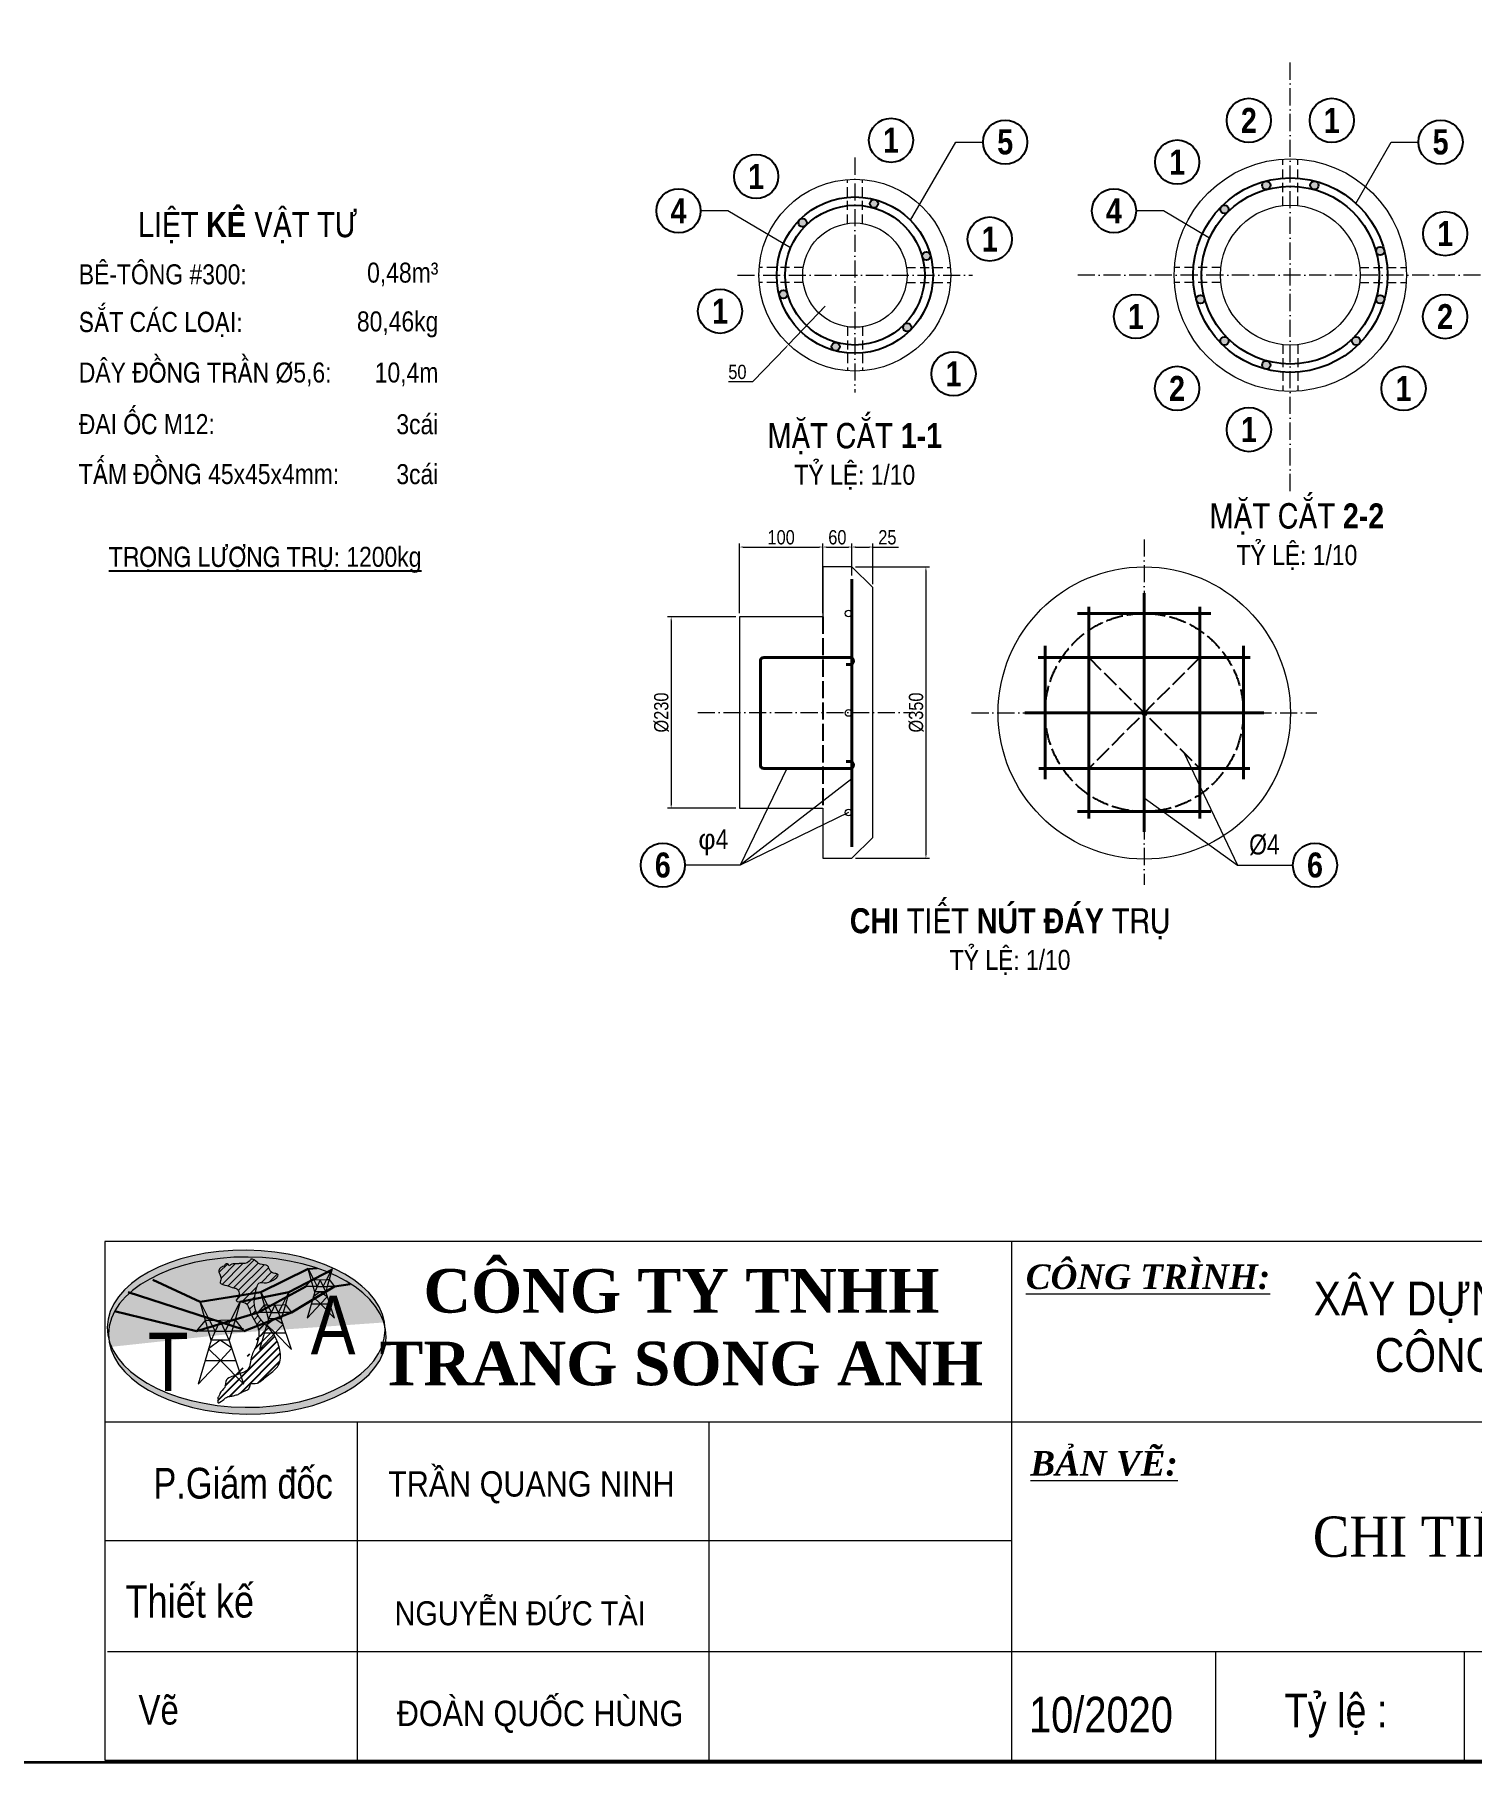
# Model space of a CAD drawing. Header units: millimetres. Extents: x -23083795 to 376618, y 113268 to 3804440.
# Drawn here: x 367533 to 373572, y 114390 to 121654 of the extents above; entities that cross this region are included whole.
import ezdxf
from ezdxf.enums import TextEntityAlignment as Align

# ---------------------------------------------------------------- set-up
doc = ezdxf.new("R2010")
doc.units = ezdxf.units.MM
doc.header["$LTSCALE"] = 6
for name, pattern in [('ACAD_ISO02W100', [15, 12, -3]), ('ACAD_ISO10W100', [18, 12, -3, 0, -3]), ('HIDDEN', [9.525, 6.35, -3.175])]:
    doc.linetypes.add(name, pattern=pattern)
for name, color, linetype, lineweight in [('Duongcoban', 4, 'Continuous', 30), ('Duongkhuat1', 3, 'ACAD_ISO02W100', 25), ('Duongkichthuoc', 1, 'Continuous', 0), ('HTDLXDM', 220, 'Continuous', 30), ('Khung', 7, 'Continuous', 20), ('Khung ten', 7, 'Continuous', 20), ('Netcoban', 4, 'Continuous', 25), ('Netkhuat1', 4, 'HIDDEN', 20), ('Netlon', 5, 'Continuous', 40), ('netlonkhungten', 32, 'Continuous', 35), ('Nettim', 1, 'ACAD_ISO10W100', 5), ('Netvua', 3, 'Continuous', 20), ('Text', 7, 'Continuous', 13)]:
    doc.layers.add(name, color=color, linetype=linetype, lineweight=lineweight)
doc.styles.add('ktenBCKT_6o$0$VN', font='arial.ttf')
doc.styles.get("Standard").update_dxf_attribs({"font": 'VHELVCN_1.TTF', "height": 60})
doc.styles.add('VN', font='VHELVEN_0.TTF')
doc.styles.add('VNI-Time', font='VTIMESN_1.TTF', dxfattribs={"width": 0.9})
doc.dimstyles.new('ISO-15', dxfattribs={"dimtxt": 2.5, "dimasz": 15, "dimexe": 15, "dimexo": 15, "dimgap": 10, "dimtad": 1, "dimtoh": 1, "dimdec": 0, "dimlfac": 0.5, "dimrnd": 1, "dimtxsty": 'Standard', "dimcen": 25, "dimclrd": 7, "dimclre": 7, "dimadec": 0, "dimazin": 0, "dimtfac": 1, "dimtdec": 0, "dimtmove": 0, "dimatfit": 3, "dimfxl": 1, "dimlwd": 0, "dimlwe": 0, "dimarcsym": 0})
pattern_1 = [(45, (-240171.626, 52093.813), (-15.69980445, 15.69980445), [])]

# ---------------------------------------------------------------- blocks, each defined once
blk = doc.blocks.new('*D95')
at = {"color": 7, "lineweight": 0, "transparency": 16777216}
for p, q in [((370855.3, 120511.5), (370701.8, 120351)), ((370552.2, 120194.6), (370691.5, 120340.2)), ((370449.9, 120194.6), (370552.2, 120194.6))]:
    blk.add_line(p, q, dxfattribs=at)
at = {"color": 7, "transparency": 16777216}
blk.add_solid([(370689.7, 120341.9), (370693.3, 120338.4), (370701.8, 120351)], dxfattribs=at)
at = {"layer": 'Defpoints', "color": 0, "transparency": 16777216}
for p in [(370855.3, 120511.5), (370701.8, 120351)]:
    blk.add_point(p, dxfattribs=at)
at = {"color": 0, "transparency": 16777216, "insert": (370486.7, 120235.2), "char_height": 60, "attachment_point": 5}
blk.add_mtext('50', dxfattribs=at)
blk = doc.blocks.new('*D97')
at = {"color": 7, "lineweight": 0, "transparency": 16777216}
for p, q in [((370983.1, 119416.2), (371294.1, 119416.2)), ((371279.1, 119401.2), (371279.1, 118206.2)), ((370983.1, 118191.2), (371294.1, 118191.2))]:
    blk.add_line(p, q, dxfattribs=at)
at = {"color": 7, "transparency": 16777216}
for points in [[(371276.6, 119401.2), (371281.6, 119401.2), (371279.1, 119416.2)], [(371276.6, 118206.2), (371281.6, 118206.2), (371279.1, 118191.2)]]:
    blk.add_solid(points, dxfattribs=at)
at = {"layer": 'Defpoints', "color": 0, "transparency": 16777216}
for p in [(370968.1, 119416.2), (370968.1, 118191.2), (371279.1, 118191.2)]:
    blk.add_point(p, dxfattribs=at)
at = {"color": 0, "transparency": 16777216, "insert": (371238.4, 118803.7), "char_height": 60, "attachment_point": 5, "rotation": 90}
blk.add_mtext('{\\fHelvetica Narrow|b0|i0|c0|p32;Ø}350', dxfattribs=at)
blk = doc.blocks.new('*D98')
at = {"color": 7, "lineweight": 0, "transparency": 16777216}
for p, q in [((370480.6, 119206.2), (370193.3, 119206.2)), ((370208.3, 119191.2), (370208.3, 118416.2)), ((370480.6, 118401.2), (370193.3, 118401.2))]:
    blk.add_line(p, q, dxfattribs=at)
at = {"color": 7, "transparency": 16777216}
for points in [[(370205.8, 119191.2), (370210.8, 119191.2), (370208.3, 119206.2)], [(370205.8, 118416.2), (370210.8, 118416.2), (370208.3, 118401.2)]]:
    blk.add_solid(points, dxfattribs=at)
at = {"layer": 'Defpoints', "color": 0, "transparency": 16777216}
for p in [(370495.6, 119206.2), (370208.3, 118401.2), (370495.6, 118401.2)]:
    blk.add_point(p, dxfattribs=at)
at = {"color": 0, "transparency": 16777216, "insert": (370167.6, 118803.7), "char_height": 60, "attachment_point": 5, "rotation": 90}
blk.add_mtext('{\\fHelvetica Narrow|b0|i0|c0|p32;Ø}230', dxfattribs=at)
blk = doc.blocks.new('*D99')
at = {"color": 7, "lineweight": 0, "transparency": 16777216}
for p, q in [((370495.6, 119221.2), (370495.6, 119514.4)), ((370510.6, 119499.4), (370830.6, 119499.4)), ((370845.6, 119221.2), (370845.6, 119514.4))]:
    blk.add_line(p, q, dxfattribs=at)
at = {"color": 7, "transparency": 16777216}
for points in [[(370510.6, 119501.9), (370510.6, 119496.9), (370495.6, 119499.4)], [(370830.6, 119501.9), (370830.6, 119496.9), (370845.6, 119499.4)]]:
    blk.add_solid(points, dxfattribs=at)
at = {"layer": 'Defpoints', "color": 0, "transparency": 16777216}
for p in [(370845.6, 119499.4), (370495.6, 119206.2), (370845.6, 119206.2)]:
    blk.add_point(p, dxfattribs=at)
at = {"color": 0, "transparency": 16777216, "insert": (370670.6, 119540), "char_height": 60, "attachment_point": 5}
blk.add_mtext('100', dxfattribs=at)
blk = doc.blocks.new('*D100')
at = {"color": 7, "lineweight": 0, "transparency": 16777216}
for p, q in [((370860.6, 119499.4), (370953.1, 119499.4)), ((370968.1, 119379.4), (370968.1, 119514.4))]:
    blk.add_line(p, q, dxfattribs=at)
at = {"color": 7, "transparency": 16777216}
for points in [[(370860.6, 119501.9), (370860.6, 119496.9), (370845.6, 119499.4)], [(370953.1, 119501.9), (370953.1, 119496.9), (370968.1, 119499.4)]]:
    blk.add_solid(points, dxfattribs=at)
at = {"layer": 'Defpoints', "color": 0, "transparency": 16777216}
for p in [(370845.6, 119499.4), (370968.1, 119499.4), (370968.1, 119364.4)]:
    blk.add_point(p, dxfattribs=at)
at = {"color": 0, "transparency": 16777216, "insert": (370906.9, 119540), "char_height": 60, "attachment_point": 5}
blk.add_mtext('60', dxfattribs=at)
blk = doc.blocks.new('*D101')
at = {"color": 7, "lineweight": 0, "transparency": 16777216}
for p, q in [((370983.1, 119499.4), (371040.6, 119499.4)), ((371055.6, 119343.7), (371055.6, 119514.4)), ((371055.6, 119499.4), (371163.3, 119499.4))]:
    blk.add_line(p, q, dxfattribs=at)
at = {"color": 7, "transparency": 16777216}
for points in [[(370983.1, 119501.9), (370983.1, 119496.9), (370968.1, 119499.4)], [(371040.6, 119501.9), (371040.6, 119496.9), (371055.6, 119499.4)]]:
    blk.add_solid(points, dxfattribs=at)
at = {"layer": 'Defpoints', "color": 0, "transparency": 16777216}
for p in [(370968.1, 119499.4), (371055.6, 119499.4), (371055.6, 119328.7)]:
    blk.add_point(p, dxfattribs=at)
at = {"color": 0, "transparency": 16777216, "insert": (371117, 119540), "char_height": 60, "attachment_point": 5}
blk.add_mtext('25', dxfattribs=at)
blk = doc.blocks.new('COTLOGO')
at = {"layer": 'Khung'}
for p, q in [((31212.1, 146981.8), (31220.3, 146966)), ((31216.6, 146966), (31212.1, 146981.8)), ((31238.4, 146966.1), (31246.5, 146981.8)), ((31246.5, 146981.8), (31242.1, 146966.5)), ((31246.5, 146981.8), (31242.1, 146966.5)), ((31209, 146956.8), (31216.6, 146966)), ((31220.3, 146966), (31216.6, 146966)), ((31219.3, 146956.8), (31216.6, 146966)), ((31220.3, 146966), (31238.6, 146966.4)), ((31220.3, 146966), (31225, 146956.8)), ((31229.3, 146966.2), (31221.5, 146949)), ((31237.1, 146949), (31229.3, 146966.2)), ((31233.6, 146956.8), (31238.4, 146966.1)), ((31238.6, 146966.4), (31242.1, 146966.5)), ((31242.1, 146966.5), (31239.3, 146956.8)), ((31242.1, 146966.5), (31249.6, 146956.8)), ((31219.3, 146956.8), (31209, 146956.8)), ((31221.5, 146949), (31210.6, 146911.5)), ((31225, 146956.8), (31219.3, 146956.8)), ((31221.5, 146949), (31219.3, 146956.8)), ((31229.3, 146949), (31219.3, 146941.7)), ((31237.1, 146949), (31221.5, 146949)), ((31225, 146956.8), (31233.6, 146956.8)), ((31239.4, 146942.1), (31229.3, 146949)), ((31233.6, 146956.8), (31239.3, 146956.8)), ((31239.3, 146956.8), (31237.1, 146949)), ((31249.6, 146911.5), (31237.1, 146949)), ((31249.6, 146956.8), (31239.3, 146956.8)), ((31219.3, 146941.7), (31229.7, 146931.8)), ((31229.7, 146931.8), (31239.4, 146942.1)), ((31210.6, 146911.5), (31229.7, 146931.8)), ((31216.5, 146931.8), (31242.8, 146931.8)), ((31229.7, 146931.8), (31249.6, 146911.5))]:
    blk.add_line(p, q, dxfattribs=at)
blk.add_lwpolyline([(31237.1, 146949), (31229.3, 146966.2), (31221.5, 146949)], dxfattribs=at)

msp = doc.modelspace()

# ---------------------------------------------------------------- hatches: boundary and pattern name
h = msp.add_hatch(color=256)
edge = h.paths.add_edge_path()
edge.add_arc((372533.96064, 120918.88038), 17.5, 0, 360)
edge = h.paths.add_edge_path()
edge.add_arc((372911.80637, 121020.12384), 17.5, 0, 360)
edge = h.paths.add_edge_path()
edge.add_arc((373188.40864, 120743.52156), 17.5, 0, 360)
edge = h.paths.add_edge_path()
edge.add_arc((373087.16519, 120365.67584), 17.5, 0, 360)
edge = h.paths.add_edge_path()
edge.add_arc((372709.31946, 120264.43238), 17.5, 0, 360)
edge = h.paths.add_edge_path()
edge.add_arc((372432.71718, 120541.03465), 17.5, 0, 360)
h = msp.add_hatch(color=256)
edge = h.paths.add_edge_path()
edge.add_arc((372709.31946, 121020.12384), 17.5, 0, 360)
edge = h.paths.add_edge_path()
edge.add_arc((373188.40864, 120541.03465), 17.5, 0, 360)
edge = h.paths.add_edge_path()
edge.add_arc((372533.96064, 120365.67584), 17.5, 0, 360)
h = msp.add_hatch(color=256)
edge = h.paths.add_edge_path()
edge.add_arc((370760.40813, 120862.28328), 17.5, 0, 360)
edge = h.paths.add_edge_path()
edge.add_arc((371060.94078, 120942.81076), 17.5, 0, 360)
edge = h.paths.add_edge_path()
edge.add_arc((371280.94595, 120722.80559), 17.5, 0, 360)
edge = h.paths.add_edge_path()
edge.add_arc((371200.41847, 120422.27294), 17.5, 0, 360)
edge = h.paths.add_edge_path()
edge.add_arc((370899.88582, 120341.74545), 17.5, 0, 360)
edge = h.paths.add_edge_path()
edge.add_arc((370679.88065, 120561.75062), 17.5, 0, 360)
h = msp.add_hatch()
h.set_pattern_fill('ANSI31', color=256, scale=177.623011, style=0)
h.set_pattern_definition(pattern_1)
edge = h.paths.add_edge_path()
edge.add_spline(control_points=[(368468.93215, 116225.3063), (368469.70433, 116223.44683), (368479.28049, 116198.04013), (368471.70932, 116148.80328), (368439.35814, 116097.79997), (368440.80347, 116043.15237), (368397.7069, 116023.61196), (368368.26113, 116015.39969), (368332.99653, 116000.74566), (368338.50456, 115963.48312), (368311.29854, 115949.08809), (368309.55473, 115931.01153), (368302.04709, 115924.25806), (368305.25346, 115914.67085), (368299.2169, 115897.35609), (368319.10602, 115908.11845), (368329.19258, 115917.7832), (368344.83065, 115928.6917), (368359.22734, 115929.2166), (368372.72528, 115933.1143), (368389.27933, 115936.69634), (368408.66064, 115952.67839), (368440.97061, 115955.52235), (368437.8555, 115985.60863), (368462.06422, 115978.76332), (368488.21842, 115994.40498), (368519.41905, 116025.35109), (368567.71393, 116056.19388), (368567.2937, 116122.60545), (368550.23257, 116170.90512), (368525.60414, 116208.50497), (368507.23901, 116226.23149), (368497.56228, 116236.478)], knot_values=[325.2065401229, 325.2065401229, 325.2065401229, 325.2065401229, 329.3844731738, 381.6250710517, 416.9810768634, 456.3326094966, 477.659535536, 506.1850717693, 524.358493758, 546.7861121352, 569.0085848396, 577.6012925026, 582.5990451646, 587.2551023114, 598.191610277, 604.0603111456, 621.9080645466, 633.0664320861, 640.7890581099, 651.1470585155, 662.1706276019, 674.9075483351, 703.4941224785, 712.4215163118, 718.2547650629, 745.3790726193, 772.3795870547, 810.7015532213, 854.8148979211, 894.0482779137, 917.4558884682, 946.5418220516, 946.5418220516, 946.5418220516, 946.5418220516], degree=3, periodic=0)
edge.add_line((368538.08243, 116188.84577), (368478.40513, 116125.61629))
edge.add_line((368478.40513, 116125.61629), (368507.67233, 116225.96095))
edge.add_spline(control_points=[(368468.93215, 116225.3063), (368469.70433, 116223.44683), (368479.28049, 116198.04013), (368471.70932, 116148.80328), (368439.35814, 116097.79997), (368440.80347, 116043.15237), (368397.7069, 116023.61196), (368368.26113, 116015.39969), (368332.99653, 116000.74566), (368338.50456, 115963.48312), (368311.29854, 115949.08809), (368309.55473, 115931.01153), (368302.04709, 115924.25806), (368305.25346, 115914.67085), (368299.2169, 115897.35609), (368319.10602, 115908.11845), (368329.19258, 115917.7832), (368344.83065, 115928.6917), (368359.22734, 115929.2166), (368372.72528, 115933.1143), (368389.27933, 115936.69634), (368408.66064, 115952.67839), (368440.97061, 115955.52235), (368437.8555, 115985.60863), (368462.06422, 115978.76332), (368488.21842, 115994.40498), (368519.41905, 116025.35109), (368567.71393, 116056.19388), (368567.2937, 116122.60545), (368550.23257, 116170.90512), (368525.60414, 116208.50497), (368507.23901, 116226.23149), (368497.56228, 116236.478)], knot_values=[325.2065401229, 325.2065401229, 325.2065401229, 325.2065401229, 329.3844731738, 381.6250710517, 416.9810768634, 456.3326094966, 477.659535536, 506.1850717693, 524.358493758, 546.7861121352, 569.0085848396, 577.6012925026, 582.5990451646, 587.2551023114, 598.191610277, 604.0603111456, 621.9080645466, 633.0664320861, 640.7890581099, 651.1470585155, 662.1706276019, 674.9075483351, 703.4941224785, 712.4215163118, 718.2547650629, 745.3790726193, 772.3795870547, 810.7015532213, 854.8148979211, 894.0482779137, 917.4558884682, 946.5418220516, 946.5418220516, 946.5418220516, 946.5418220516], degree=3, periodic=0)
edge.add_line((368497.56228, 116236.478), (368468.93215, 116225.3063))
edge.add_spline(control_points=[(368468.93215, 116225.3063), (368469.70433, 116223.44683), (368479.28049, 116198.04013), (368471.70932, 116148.80328), (368439.35814, 116097.79997), (368440.80347, 116043.15237), (368397.7069, 116023.61196), (368368.26113, 116015.39969), (368332.99653, 116000.74566), (368338.50456, 115963.48312), (368311.29854, 115949.08809), (368309.55473, 115931.01153), (368302.04709, 115924.25806), (368305.25346, 115914.67085), (368299.2169, 115897.35609), (368319.10602, 115908.11845), (368329.19258, 115917.7832), (368344.83065, 115928.6917), (368359.22734, 115929.2166), (368372.72528, 115933.1143), (368389.27933, 115936.69634), (368408.66064, 115952.67839), (368440.97061, 115955.52235), (368437.8555, 115985.60863), (368462.06422, 115978.76332), (368488.21842, 115994.40498), (368519.41905, 116025.35109), (368567.71393, 116056.19388), (368567.2937, 116122.60545), (368550.23257, 116170.90512), (368525.60414, 116208.50497), (368507.23901, 116226.23149), (368497.56228, 116236.478)], knot_values=[325.2065401229, 325.2065401229, 325.2065401229, 325.2065401229, 329.3844731738, 381.6250710517, 416.9810768634, 456.3326094966, 477.659535536, 506.1850717693, 524.358493758, 546.7861121352, 569.0085848396, 577.6012925026, 582.5990451646, 587.2551023114, 598.191610277, 604.0603111456, 621.9080645466, 633.0664320861, 640.7890581099, 651.1470585155, 662.1706276019, 674.9075483351, 703.4941224785, 712.4215163118, 718.2547650629, 745.3790726193, 772.3795870547, 810.7015532213, 854.8148979211, 894.0482779137, 917.4558884682, 946.5418220516, 946.5418220516, 946.5418220516, 946.5418220516], degree=3, periodic=0)
edge.add_line((368398.0139, 116024.66771), (368412.64304, 115980.78028))
edge.add_line((368412.64304, 115980.78028), (368376.69828, 116017.48648))
at = {"layer": 'Duongcoban'}
h = msp.add_hatch(color=2, dxfattribs=at)
edge = h.paths.add_edge_path()
edge.add_ellipse((368421.91746, 116213.40901), major_axis=(-583.78164, 6.33658), ratio=0.5655754413, start_angle=183.233374708, end_angle=368.269123217)
edge.add_line((367841.93751, 116192.6346), (367842.99878, 116193.00116))
edge.add_ellipse((368426.74415, 116184.48958), major_axis=(-583.78164, 6.33658), ratio=0.5655754413, start_angle=235.144016234, end_angle=359.622540799, ccw=False)
edge.add_line((368763.32533, 116451.80482), (368782.13265, 116461.64679))
edge.add_line((368782.13265, 116461.64679), (368783.9461, 116465.15412))
edge.add_line((368783.9461, 116465.15412), (368778.33079, 116445.50055))
edge.add_ellipse((368426.74415, 116184.48958), major_axis=(-583.78164, 6.33658), ratio=0.5655754413, start_angle=188.269123217, end_angle=233.320823776, ccw=False)
at = {"layer": 'Khung ten'}
h = msp.add_hatch(color=256, dxfattribs=at)
edge = h.paths.add_edge_path()
edge.add_ellipse((368421.91746, 116213.40901), major_axis=(-583.78164, 6.33658), ratio=0.5655754413, start_angle=-176.766625292, end_angle=8.269123217)
edge.add_ellipse((368426.74415, 116184.48958), major_axis=(-583.78164, 6.33658), ratio=0.5655754413, start_angle=-171.730876783, end_angle=3.233374708, ccw=False)
h = msp.add_hatch(color=256, dxfattribs=at)
edge = h.paths.add_edge_path()
edge.add_ellipse((368426.74415, 116184.48958), major_axis=(-583.78164, 6.33658), ratio=0.5655754413, start_angle=188.269123217, end_angle=359.622540799, ccw=False)
edge.add_ellipse((368421.91746, 116213.40901), major_axis=(-583.78164, 6.33658), ratio=0.5655754413, start_angle=183.233374708, end_angle=368.269123217)
edge.add_line((367841.93751, 116192.6346), (367842.99878, 116193.00116))
h = msp.add_hatch(color=256, dxfattribs=at)
edge = h.paths.add_edge_path()
edge.add_ellipse((368421.91746, 116213.40901), major_axis=(-583.78164, 6.33658), ratio=0.5655754413, start_angle=-176.766625292, end_angle=8.269123217)
edge.add_ellipse((368426.74415, 116184.48958), major_axis=(-583.78164, 6.33658), ratio=0.5655754413, start_angle=-171.730876783, end_angle=3.233374708, ccw=False)
at = {"layer": 'Text'}
h = msp.add_hatch(color=256, dxfattribs=at)
h.set_gradient(color1=(0, 0, 255), one_color=1, tint=1)
edge = h.paths.add_edge_path()
edge.add_ellipse((368421.91746, 116213.40901), major_axis=(-583.78164, 6.33658), ratio=0.5655754413, start_angle=183.233374708, end_angle=368.269123217)
edge.add_line((367841.93751, 116192.6346), (367842.99878, 116193.00116))
edge.add_ellipse((368426.74415, 116184.48958), major_axis=(-583.78164, 6.33658), ratio=0.5655754413, start_angle=235.144016234, end_angle=359.622540799, ccw=False)
edge.add_line((368763.32533, 116451.80482), (368782.13265, 116461.64679))
edge.add_line((368782.13265, 116461.64679), (368783.9461, 116465.15412))
edge.add_line((368783.9461, 116465.15412), (368778.33079, 116445.50055))
edge.add_ellipse((368426.74415, 116184.48958), major_axis=(-583.78164, 6.33658), ratio=0.5655754413, start_angle=188.269123217, end_angle=233.320823776, ccw=False)
edge = h.paths.add_edge_path()
edge.add_ellipse((368426.74415, 116184.48958), major_axis=(-583.78164, 6.33658), ratio=0.5655754413, start_angle=3.233374709, end_angle=188.269123217)
edge.add_ellipse((368421.91746, 116213.40901), major_axis=(-583.78164, 6.33658), ratio=0.5655754413, start_angle=8.269123217, end_angle=183.233374708, ccw=False)
h = msp.add_hatch(dxfattribs=at)
h.set_pattern_fill('ANSI31', color=256, scale=177.623011, style=0)
h.set_pattern_definition(pattern_1)
edge = h.paths.add_edge_path()
edge.add_spline(control_points=[(368381.52535, 116486.14027), (368386.63113, 116486.6456), (368403.90695, 116488.3554), (368429.81339, 116485.34214), (368444.77676, 116514.22985), (368465.11807, 116493.40233), (368484.67265, 116479.88012), (368515.28279, 116486.0689), (368519.59184, 116456.59725), (368535.71864, 116445.35373), (368575.47461, 116443.76472), (368514.65724, 116395.9628), (368474.30507, 116413.93208), (368458.16371, 116357.85237), (368450.21804, 116310.71547), (368473.88, 116263.97214), (368496.97267, 116235.79812), (368524.25797, 116210.56016), (368550.23257, 116170.90512), (368567.2937, 116122.60545), (368567.71393, 116056.19388), (368519.41905, 116025.35109), (368488.21842, 115994.40498), (368462.06422, 115978.76332), (368437.8555, 115985.60863), (368440.97061, 115955.52235), (368408.66064, 115952.67839), (368389.27933, 115936.69634), (368372.72528, 115933.1143), (368359.22734, 115929.2166), (368344.83065, 115928.6917), (368329.19258, 115917.7832), (368319.10602, 115908.11845), (368299.2169, 115897.35609), (368305.25346, 115914.67085), (368302.04709, 115924.25806), (368309.55473, 115931.01153), (368311.29854, 115949.08809), (368338.50456, 115963.48312), (368332.99653, 116000.74566), (368368.26113, 116015.39969), (368397.7069, 116023.61196), (368440.80347, 116043.15237), (368439.35814, 116097.79997), (368471.70932, 116148.80328), (368481.54532, 116212.76881), (368448.47985, 116258.93998), (368435.03609, 116293.98533), (368423.00384, 116331.83043), (368366.60052, 116322.18052), (368393.22194, 116348.60331), (368392.99913, 116367.94904), (368383.00354, 116384.78091), (368362.0113, 116384.04694), (368345.24914, 116397.65791), (368305.65172, 116398.73998), (368323.71934, 116431.36282), (368298.5904, 116452.71505), (368316.20954, 116472.09045), (368328.83657, 116476.43825), (368335.64831, 116486.13715), (368347.54543, 116488.11923), (368350.22959, 116474.22267), (368357.45731, 116484.49523), (368367.9237, 116485.86729), (368376.66672, 116486.04276), (368381.52535, 116486.14027)], knot_values=[0, 0, 0, 0, 10.7735665845, 36.4532534733, 45.4679442593, 66.3045279719, 75.3944756711, 97.7216199934, 113.4382851597, 125.6911224312, 137.561709047, 178.2417659291, 199.701129756, 215.4548631019, 279.0507724077, 301.4044117601, 320.192794705, 354.2924737063, 377.7000842608, 416.9334642534, 461.0468089532, 499.3687751198, 526.3692895552, 553.4935971116, 559.3268458626, 568.254239696, 596.8408138394, 609.5777345726, 620.601303659, 630.9593040646, 638.6819300884, 649.8402976279, 667.6880510289, 673.5567518975, 684.4932598631, 689.1493170099, 694.1470696719, 702.7397773349, 724.9622500393, 747.3898684165, 765.5632904052, 794.0888266385, 815.4157526779, 854.7672853111, 890.1232911228, 942.3638890007, 973.9951801077, 1003.1788865432, 1022.1051133158, 1049.2720402717, 1062.8327235385, 1076.0292904817, 1089.8338192272, 1096.0900800592, 1116.7058842414, 1137.4361290827, 1150.6731388105, 1174.7028723421, 1185.0988354929, 1197.2627979239, 1201.6706222426, 1209.4680776792, 1215.0854598908, 1219.5329080381, 1227.4927713461, 1237.4490430488, 1237.4490430488, 1237.4490430488, 1237.4490430488], degree=3, periodic=0)

# ---------------------------------------------------------------- linework, layer by layer
at = {"color": 7}
msp.add_line((368683.92539, 116464.7087), (368721.08294, 116468.61486), dxfattribs=at)
for centre, radius in [((372636.28516, 121292.69155), 92.859), ((372984.84067, 121292.69155), 92.859), ((371132.27698, 121209.04107), 92.859), ((371612.2561, 121201.60336), 92.859), ((373442.40571, 121201.60336), 92.859), ((372335.29333, 121117.54769), 92.859), ((370565.51402, 121057.17739), 92.859), ((372709.31946, 121020.12384), 17.5), ((372911.80637, 121020.12384), 17.5), ((372911.80637, 121020.12384), 17.5), ((370239.33914, 120912.54725), 92.859), ((371060.94078, 120942.81076), 17.5), ((372069.48875, 120912.54725), 92.859), ((372533.96064, 120918.88038), 17.5), ((370760.40813, 120862.28328), 17.5), ((371547.17626, 120794.14178), 92.859), ((373461.56872, 120816.71459), 92.859), ((371280.94595, 120722.80559), 17.5), ((373188.40864, 120743.52156), 17.5), ((370413.65034, 120490.41443), 92.859), ((370679.88065, 120561.75062), 17.5), ((372161.92334, 120468.47566), 92.859), ((372432.71718, 120541.03465), 17.5), ((373188.40864, 120541.03465), 17.5), ((373460.97636, 120468.00035), 92.859), ((371200.41847, 120422.27294), 17.5), ((370899.88582, 120341.74545), 17.5), ((372533.96064, 120365.67584), 17.5), ((373087.16519, 120365.67584), 17.5), ((371395.31259, 120227.37882), 92.859), ((372334.42723, 120166.14242), 92.859), ((372709.31946, 120264.43238), 17.5), ((373286.6986, 120166.14242), 92.859), ((372636.60217, 119993.04778), 92.859), ((370173.11143, 118161.99903), 92.859), ((372914.26075, 118161.99903), 92.859)]:
    msp.add_circle(centre, radius)
at = {"layer": 'Duongcoban', "color": 2}
for p, q in [((368483.77731, 116367.36418), (368682.64222, 116465.15412)), ((368601.96517, 116367.36418), (368782.13265, 116461.64679)), ((368410.20209, 116210.23756), (367926.01554, 116367.46743)), ((368228.13491, 116325.93796), (368029.51655, 116419.59891)), ((368228.45417, 116326.13442), (368483.77731, 116367.36418)), ((368397.29397, 116326.13442), (368601.96517, 116367.36418)), ((368473.03296, 116281.40938), (368673.43278, 116391.47857)), ((368612.70952, 116281.40938), (368793.15554, 116391.47857)), ((368793.15554, 116391.47857), (368859.01393, 116401.36533)), ((368213.1051, 116203.34184), (367868.50621, 116287.2391)), ((368213.1051, 116203.34184), (368473.03296, 116281.40938)), ((368412.64304, 116203.34184), (368612.70952, 116281.40938))]:
    msp.add_line(p, q, dxfattribs=at)
at = {"layer": 'Duongkhuat1'}
for p, q in [((370845.64136, 119206.15483), (370845.64136, 118401.15483)), ((371963.93689, 119034.68133), (372429.63395, 118568.98428)), ((372429.63395, 119034.68133), (371963.93689, 118568.98428))]:
    msp.add_line(p, q, dxfattribs=at)
msp.add_circle((372196.78542, 118803.65483), 416.5, dxfattribs=at)
at = {"layer": 'Duongkichthuoc'}
msp.add_solid([(370845.92878, 120496.60905), (370828.88422, 120483.85237), (370840.87015, 120501.44746)], dxfattribs=at)
at = {"layer": 'Khung'}
for points in [[(376617.56483, 114400.36111), (376617.56483, 116580.27308), (367828.18828, 116580.27308), (367828.18828, 114400.36111)], [(371638.72088, 116580.27308), (371638.72088, 114400.36111)], [(367828.18828, 115822.50315), (376617.56483, 115822.50315)], [(368889.52254, 114400.36111), (368889.52254, 115822.50315)], [(370368.68545, 114400.36111), (370368.68545, 115822.50315)], [(367828.18828, 115322.63582), (371638.72088, 115322.63582)], [(367839.21369, 114856.26209), (376617.56483, 114856.26209)], [(372496.03729, 114856.26209), (372496.03729, 114400.36111)], [(373540.66614, 114856.26209), (373540.66614, 114400.36111)], [(367828.18828, 114400.36111), (376617.56483, 114400.36111)]]:
    msp.add_lwpolyline(points, dxfattribs=at)
at = {"layer": 'Netcoban'}
for centre, radius in [((372810.56291, 120642.27811), 408.67468), ((372810.56291, 120642.27811), 373.67468), ((370980.4133, 120642.27811), 328.6343), ((370980.4133, 120642.27811), 293.6343)]:
    msp.add_circle(centre, radius, dxfattribs=at)
at = {"layer": 'Netkhuat1'}
for p, q in [((372779.06291, 120934.51517), (372779.06291, 121129.68109)), ((372842.06291, 120934.51517), (372842.06291, 121129.68109)), ((370948.9133, 120859.22863), (370948.9133, 121044.08859)), ((371011.9133, 120859.22863), (371011.9133, 121044.08859)), ((370763.46278, 120673.77811), (370578.60281, 120673.77811)), ((371197.36382, 120673.77811), (371382.22379, 120673.77811)), ((372518.32585, 120673.77811), (372323.15993, 120673.77811)), ((373102.79997, 120673.77811), (373297.96589, 120673.77811)), ((370763.46278, 120610.77811), (370578.60281, 120610.77811)), ((371197.36382, 120610.77811), (371382.22379, 120610.77811)), ((372518.32585, 120610.77811), (372323.15993, 120610.77811)), ((373102.79997, 120610.77811), (373297.96589, 120610.77811)), ((370948.9133, 120425.32759), (370948.9133, 120240.46762)), ((371011.9133, 120425.32759), (371011.9133, 120240.46762)), ((372779.06291, 120350.04105), (372779.06291, 120154.87513)), ((372842.06291, 120350.04105), (372842.06291, 120154.87513))]:
    msp.add_line(p, q, dxfattribs=at)
at = {"layer": 'Netlon'}
for p, q in [((370968.14136, 119364.40394), (370968.14136, 118239.26166)), ((372196.78542, 119305.6845), (372196.78542, 118301.62516)), ((371916.4971, 119220.15483), (372477.07373, 119220.15483)), ((371963.93689, 119248.41921), (371963.93689, 118358.89045)), ((372429.63395, 119248.41921), (372429.63395, 118358.89045)), ((371780.2894, 119083.94907), (371780.2894, 118523.36059)), ((372613.28115, 119083.94949), (372613.28115, 118523.36017)), ((371751.07189, 119034.68133), (372642.49894, 119034.68133)), ((372698.81178, 118801.8328), (371694.75905, 118801.8328)), ((371752.97969, 118568.98428), (372640.59114, 118568.98428)), ((371916.4971, 118387.15483), (372477.07373, 118387.15483))]:
    msp.add_line(p, q, dxfattribs=at)
msp.add_lwpolyline([(370944.15578, 119005.40416), (370960.43658, 119005.40416, 1), (370960.43658, 119034.68133), (370597.14136, 119034.68133, 0.4142135624), (370583.14136, 119020.68133), (370583.14136, 118582.98428, 0.4142135624), (370597.14136, 118568.98428), (370960.43658, 118568.98428, 1), (370960.43658, 118598.26145), (370944.15578, 118598.26145)], format="xyb", dxfattribs=at)
at = {"layer": 'netlonkhungten'}
msp.add_lwpolyline([(356771.42114, 128766.5771), (376617.56483, 128766.5771), (376617.56483, 114390.22423), (356771.42114, 114390.22423)], close=True, dxfattribs=at)
at = {"layer": 'Nettim'}
for p, q in [((372810.56291, 119734.37595), (372810.56291, 121550.18026)), ((370980.4133, 121136.1753), (370980.4133, 120148.38092)), ((370486.51611, 120642.27811), (371474.31049, 120642.27811)), ((373718.46507, 120642.27811), (371902.66076, 120642.27811)), ((372196.78542, 119531.42241), (372196.78542, 118079.53131)), ((370320.01919, 118803.65483), (371231.26353, 118803.65483)), ((371470.83987, 118801.8328), (372922.73097, 118801.8328))]:
    msp.add_line(p, q, dxfattribs=at)
at = {"layer": 'Netvua'}
msp.add_lwpolyline([(371055.64136, 119328.65483), (370968.14136, 119416.15483), (370845.64136, 119416.15483), (370845.64136, 119206.15483), (370495.64136, 119206.15483), (370495.64136, 118401.15483), (370845.64136, 118401.15483), (370845.64136, 118191.15483), (370968.14136, 118191.15483), (371055.64136, 118278.65483), (371055.64136, 119328.65483)], dxfattribs=at)
for centre, radius in [((372810.56291, 120642.27811), 488.41981), ((370980.4133, 120642.27811), 403.04332), ((372810.56291, 120642.27811), 293.92984), ((370980.4133, 120642.27811), 219.2254), ((372196.78542, 118801.8328), 614.32203), ((370954.14136, 119220.15483), 14), ((370954.14136, 118801.8328), 14), ((370954.14136, 118383.51077), 14)]:
    msp.add_circle(centre, radius, dxfattribs=at)
at = {"layer": 'Text', "extrusion": (0, 0, -1)}
for centre in [(368421.91746, 116213.40901), (368426.74415, 116184.48958)]:
    msp.add_ellipse(centre, major_axis=(-583.78164, 6.33658), ratio=0.5655754413, dxfattribs=at)
at = {"layer": 'Text'}
msp.add_open_spline([(368381.52535, 116486.14027), (368386.63113, 116486.6456), (368403.90695, 116488.3554), (368429.81339, 116485.34214), (368444.77676, 116514.22985), (368465.11807, 116493.40233), (368484.67265, 116479.88012), (368515.28279, 116486.0689), (368519.59184, 116456.59725), (368535.71864, 116445.35373), (368575.47461, 116443.76472), (368514.65724, 116395.9628), (368474.30507, 116413.93208), (368458.16371, 116357.85237), (368450.21804, 116310.71547), (368473.88, 116263.97214), (368496.97267, 116235.79812), (368524.25797, 116210.56016), (368550.23257, 116170.90512), (368567.2937, 116122.60545), (368567.71393, 116056.19388), (368519.41905, 116025.35109), (368488.21842, 115994.40498), (368462.06422, 115978.76332), (368437.8555, 115985.60863), (368440.97061, 115955.52235), (368408.66064, 115952.67839), (368389.27933, 115936.69634), (368372.72528, 115933.1143), (368359.22734, 115929.2166), (368344.83065, 115928.6917), (368329.19258, 115917.7832), (368319.10602, 115908.11845), (368299.2169, 115897.35609), (368305.25346, 115914.67085), (368302.04709, 115924.25806), (368309.55473, 115931.01153), (368311.29854, 115949.08809), (368338.50456, 115963.48312), (368332.99653, 116000.74566), (368368.26113, 116015.39969), (368397.7069, 116023.61196), (368440.80347, 116043.15237), (368439.35814, 116097.79997), (368471.70932, 116148.80328), (368481.54532, 116212.76881), (368448.47985, 116258.93998), (368435.03609, 116293.98533), (368423.00384, 116331.83043), (368366.60052, 116322.18052), (368393.22194, 116348.60331), (368392.99913, 116367.94904), (368383.00354, 116384.78091), (368362.0113, 116384.04694), (368345.24914, 116397.65791), (368305.65172, 116398.73998), (368323.71934, 116431.36282), (368298.5904, 116452.71505), (368316.20954, 116472.09045), (368328.83657, 116476.43825), (368335.64831, 116486.13715), (368347.54543, 116488.11923), (368350.22959, 116474.22267), (368357.45731, 116484.49523), (368367.9237, 116485.86729), (368376.66672, 116486.04276), (368381.52535, 116486.14027)], degree=3, knots=[0, 0, 0, 0, 10.7735665845, 36.4532534733, 45.4679442593, 66.3045279719, 75.3944756711, 97.7216199934, 113.4382851597, 125.6911224312, 137.561709047, 178.2417659291, 199.701129756, 215.4548631019, 279.0507724077, 301.4044117601, 320.192794705, 354.2924737063, 377.7000842608, 416.9334642534, 461.0468089532, 499.3687751198, 526.3692895552, 553.4935971116, 559.3268458626, 568.254239696, 596.8408138394, 609.5777345726, 620.601303659, 630.9593040646, 638.6819300884, 649.8402976279, 667.6880510289, 673.5567518975, 684.4932598631, 689.1493170099, 694.1470696719, 702.7397773349, 724.9622500393, 747.3898684165, 765.5632904052, 794.0888266385, 815.4157526779, 854.7672853111, 890.1232911228, 942.3638890007, 973.9951801077, 1003.1788865432, 1022.1051133158, 1049.2720402717, 1062.8327235385, 1076.0292904817, 1089.8338192272, 1096.0900800592, 1116.7058842414, 1137.4361290827, 1150.6731388105, 1174.7028723421, 1185.0988354929, 1197.2627979239, 1201.6706222426, 1209.4680776792, 1215.0854598908, 1219.5329080381, 1227.4927713461, 1237.4490430488, 1237.4490430488, 1237.4490430488, 1237.4490430488], dxfattribs=at)

# ---------------------------------------------------------------- block references
at = {"layer": 'Duongcoban', "color": 2}
for p, xscale, yscale, zscale in [((276644.33885, -316954.60391), 2.948799405290629, 2.948799406516628, 2.948799405112086), ((261105.75671, -389289.02018), 3.440265972531051, 3.440265973680653, 3.440265972630767), ((214831.28188, -606040.12895), 4.914665674295975, 4.914665677340963, 4.91466567518681)]:
    msp.add_blockref('COTLOGO', p, dxfattribs=dict(at, xscale=xscale, yscale=yscale, zscale=zscale))

# ---------------------------------------------------------------- texts
for s, insert, char_height, attachment_point in [('{\\fVNI-Helve-Condense|b1|i0|c0|p2;2}', (372636.28516, 121292.69155), 105, 5), ('{\\fVNI-Helve-Condense|b1|i0|c0|p2;1}', (372984.84067, 121292.69155), 105, 5), ('{\\fVNI-Helve-Condense|b1|i0|c0|p2;1}', (371132.27698, 121209.04107), 105, 5), ('{\\fVNI-Helve-Condense|b1|i0|c0|p2;5}', (371612.2561, 121201.60336), 105, 5), ('{\\fVNI-Helve-Condense|b1|i0|c0|p2;5}', (373442.40571, 121201.60336), 105, 5), ('{\\fVNI-Helve-Condense|b1|i0|c0|p2;1}', (372335.29333, 121117.54769), 105, 5), ('{\\fVNI-Helve-Condense|b1|i0|c0|p2;1}', (370565.51402, 121057.17739), 105, 5), ('{\\fVNI-Helve-Condense|b1|i0|c0|p2;4}', (370239.33914, 120912.54725), 105, 5), ('{\\fVNI-Helve-Condense|b1|i0|c0|p2;4}', (372069.48875, 120912.54725), 105, 5), ('{\\fVNI-Helve-Condense|b1|i0|c0|p2;1}', (373461.56872, 120816.71459), 105, 5), ('{\\fVNI-Helve-Condense|b1|i0|c0|p2;1}', (371547.17626, 120794.14178), 105, 5), ('BEÂ-TOÂNG #300:', (367718.68712, 120645.14617), 84, 4), ('0,48m{\\fHelvetica Narrow|b0|i0|c0|p32;³}', (369229.80119, 120645.14617), 84, 6), ('SAÉT CAÙC LOAÏI:', (367718.68712, 120435.14617), 84, 4), ('{\\fVNI-Helve-Condense|b1|i0|c0|p2;1}', (370413.65034, 120490.41443), 105, 5), ('{\\fVNI-Helve-Condense|b1|i0|c0|p2;1}', (372161.92334, 120468.47566), 105, 5), ('{\\fVNI-Helve-Condense|b1|i0|c0|p2;2}', (373460.97636, 120468.00035), 105, 5), ('80,46kg', (369229.80119, 120435.14617), 84, 6), ('DAÂY ÑOÀNG TRAÀN {\\fHelvetica Narrow|b0|i0|c0|p32;Ø}5,6:', (367718.68712, 120225.14617), 84, 4), ('10,4m', (369229.80119, 120225.14617), 84, 6), ('{\\fVNI-Helve-Condense|b1|i0|c0|p2;1}', (371395.31259, 120227.37882), 105, 5), ('{\\fVNI-Helve-Condense|b1|i0|c0|p2;2}', (372334.42723, 120166.14242), 105, 5), ('{\\fVNI-Helve-Condense|b1|i0|c0|p2;1}', (373286.6986, 120166.14242), 105, 5), ('ÑAI OÁC M12:', (367718.68712, 120015.14617), 84, 4), ('3caùi', (369229.80119, 120015.14617), 84, 6), ('{\\fVNI-Helve-Condense|b1|i0|c0|p2;1}', (372636.60217, 119993.04778), 105, 5), ('TAÁM ÑOÀNG 45x45x4mm:', (367718.68712, 119805.14617), 84, 4), ('3caùi', (369229.80119, 119805.14617), 84, 6), ('{\\LTROÏNG LÖÔÏNG TRUÏ: 1200kg}', (367844.89556, 119445.4778), 84, 4), ('{\\fVNI-Helve-Condense|b1|i0|c0|p2;6}', (370173.11143, 118161.99903), 105, 5), ('{\\fVNI-Helve-Condense|b1|i0|c0|p2;6}', (372914.26075, 118161.99903), 105, 5)]:
    msp.add_mtext(s, dxfattribs=dict(insert=insert, char_height=char_height, attachment_point=attachment_point))
at = {"attachment_point": 8}
for s, insert, char_height, width in [('{\\fSymbol|b0|i0|c2|p16;f}4', (370385.60863, 118203.99903), 83.979, 233.45336), ('{\\fHelvetica Narrow|b0|i0|c0|p32;Ø}4', (372701.76355, 118203.99903), 84, 233.4533283)]:
    msp.add_mtext(s, dxfattribs=dict(at, insert=insert, char_height=char_height, width=width))
at = {"layer": 'HTDLXDM', "attachment_point": 2, "style": 'VNI-Time'}
for s, insert, char_height, width in [('XAÂY DÖÏNG MÔÙI TBA 3P-400KVA- 22/0,4KV\\PCOÂNG TY TNHH NGOÏC TUAÁN NGAÂN', (374629.17266, 116411.82513), 142.5706587, 5497.6144038), ('{\\fTimes New Roman|b0|i0|c0|p18;\\H1.5x;CHI TIẾT TRỤ BTLT 12M-F540}', (374477.15227, 115424.01434), 112.8193851, 3879.2612411)]:
    msp.add_mtext(s, dxfattribs=dict(at, insert=insert, char_height=char_height, width=width))
at = {"layer": 'Netcoban', "char_height": 105, "attachment_point": 5}
for s, insert, width in [('{\\fVNI-Helve-Condense|b1|i0|c0|p2;LIEÄT KEÂ VAÄT TÖ}', (368428.69599, 120842.11512), 1234.7290382), ('{\\fVNI-Helve-Condense|b1|i0|c0|p2;MAËT CAÉT 1-1\\P\\fVNI-Helve-Condense|b0|i0|c0|p2;\\H0.8x;TYÛ LEÄ: 1/10}', (370980.4133, 119880.06394), 1802.80422), ('{\\fVNI-Helve-Condense|b1|i0|c0|p2;MAËT CAÉT 2-2\\P\\fVNI-Helve-Condense|b0|i0|c0|p2;\\H0.8x;TYÛ LEÄ: 1/10}', (372838.49768, 119542.76538), 1802.80422), ('{\\fVNI-Helve-Condense|b1|i0|c0|p2;CHI TIEÁT NUÙT ÑAÙY TRUÏ\\P\\fVNI-Helve-Condense|b0|i0|c0|p2;\\H0.8x;TYÛ LEÄ: 1/10}', (371632.97794, 117840.9214), 1802.80422)]:
    msp.add_mtext(s, dxfattribs=dict(at, insert=insert, width=width))
at = {"layer": 'Text'}
for s, p in [('A', (368693.6078, 116106.20903)), ('T', (368008.15771, 115951.53267))]:
    msp.add_text(s, height=245.73328, dxfattribs=at).set_placement(p)
at = {"layer": 'Text', "style": 'VNI-Time', "width": 0.9}
for s, height, p in [('TRAÀN QUANG NINH', 106.5119108, (369620.66958, 115507.87984)), ('NGUYEÃN ÑÖÙC TAØI', 101.0092392, (369573.5624, 114966.75633)), ('ÑOAØN QUOÁC HUØNG', 106.5119108, (369657.29163, 114543.28042))]:
    msp.add_text(s, height=height, dxfattribs=at).set_placement(p, align=Align.CENTER)
at = {"layer": 'Text'}
for s, insert, char_height, width, attachment_point, style in [('{\\fTimes New Roman|b1|i0|c0|p18;CÔNG TY TNHH\\PTRANG SONG ANH}', (370251.22681, 116464.47239), 183.2195065, 3215.5023387, 2, 'VN'), ('{\\fTimes New Roman|b1|i1|c0|p18;\\LCÔNG TRÌNH: }', (372212.47128, 116430.89474), 103.3142578, 4509.6998917, 5, 'ktenBCKT_6o$0$VN'), ('{\\fTimes New Roman|b1|i1|c0|p18;\\LBẢN VẼ: }', (372027.92096, 115646.64643), 103.3142578, 4509.6998917, 5, 'ktenBCKT_6o$0$VN'), ('{\\fArial|b0|i0|c0|p34;\\W0.8;P.\\fArial|b0|i0|c238|p34;G\\fArial|b0|i0|c0|p34;iám\\fArial|b0|i0|c238|p34; đ\\fArial|b0|i0|c0|p34;ốc}', (368032.24818, 115563.12903), 129.14282221, 1440.9894137, 4, 'VN'), ('{\\fArial|b0|i0|c238|p34;\\W0.8;Thi\\fArial|b0|i0|c0|p34;ết kế}', (367914.34464, 115066.19073), 136.078868, 1518.3825535, 4, 'VN'), ('{\\fArial|b0|i0|c238|p34;\\W0.8;T\\fArial|b0|i0|c0|p34;ỷ lệ : }', (372786.74758, 114586.88968), 142.0571044, 1585.0883551, 4, 'VN'), ('{\\fArial|b0|i0|c0|p34;\\W0.8;Vẽ}', (367969.75497, 114610.39116), 123.7080618, 1380.3477759, 4, 'VN'), ('{\\W0.8;10\\fArial|b0|i0|c238|p34;/20\\fArial|b0|i0|c0|p34;20}', (371712.37755, 114590.21539), 149.6867547, 960.3859085, 4, 'VN')]:
    msp.add_mtext(s, dxfattribs=dict(at, insert=insert, char_height=char_height, width=width, attachment_point=attachment_point, style=style))

# ---------------------------------------------------------------- dimensions: what is measured, and where the dimension line sits
dim = msp.add_radius_dim(center=(370855.30801, 120511.4788), mpoint=(370701.82887, 120351.01425), text='50', dimstyle='ISO-15')
dim.commit()
dim.dimension.update_dxf_attribs({"geometry": '*D95', "text_midpoint": (370486.68671, 120194.58221), "dimtype": 164})
for base, p1, p2, text, picture, middle in [((370845.64136, 119499.38958), (370495.64136, 119206.15483), (370845.64136, 119206.15483), '100', '*D99', (370670.64136, 119540.02958)), ((371055.64136, 119499.38958), (370968.14136, 119499.38958), (371055.64136, 119328.65483), '25', '*D101', (371116.96136, 119540.02958))]:
    dim = msp.add_linear_dim(base=base, p1=p1, p2=p2, text=text, dimstyle='ISO-15')
    dim.commit()
    dim.dimension.update_dxf_attribs({"geometry": picture, "text_midpoint": middle})
dim = msp.add_linear_dim(base=(370968.14136, 119499.38958), p1=(370845.64136, 119499.38958), p2=(370968.14136, 119364.40394), text='60', dimstyle='ISO-15')
dim.commit()
dim.dimension.update_dxf_attribs({"geometry": '*D100', "text_midpoint": (370906.89136, 119499.38958), "dimtype": 160})
for base, p1, p2, text, picture, middle in [((371279.05732, 118191.15483), (370968.14136, 119416.15483), (370968.14136, 118191.15483), '{\\fHelvetica Narrow|b0|i0|c0|p32;Ø}350', '*D97', (371238.41732, 118803.65483)), ((370208.25083, 118401.15483), (370495.64136, 119206.15483), (370495.64136, 118401.15483), '{\\fHelvetica Narrow|b0|i0|c0|p32;Ø}230', '*D98', (370167.61083, 118803.65483))]:
    dim = msp.add_linear_dim(base=base, p1=p1, p2=p2, angle=90, text=text, dimstyle='ISO-15')
    dim.commit()
    dim.dimension.update_dxf_attribs({"geometry": picture, "text_midpoint": middle})

# ---------------------------------------------------------------- leaders
for points in [[(371214.6721, 120872.76307), (371404.85274, 121201.60336), (371519.39709, 121201.60336)], [(373086.0846, 120944.11051), (373235.00235, 121201.60336), (373349.5467, 121201.60336)], [(370709.91704, 120756.52728), (370446.74249, 120912.54725), (370332.19814, 120912.54725)], [(372470.71691, 120797.64047), (372276.89211, 120912.54725), (372162.34776, 120912.54725)], [(372362.80961, 118635.80862), (372588.97265, 118161.99903), (372821.40175, 118161.99903)], [(370695.00735, 118568.98428), (370498.39953, 118161.99903), (370265.97043, 118161.99903)], [(370968.14136, 118525.52252), (370498.39953, 118161.99903), (370265.97043, 118161.99903)], [(372196.78542, 118445.24776), (372588.97265, 118161.99903), (372821.40175, 118161.99903)], [(370954.14136, 118383.51077), (370498.39953, 118161.99903), (370265.97043, 118161.99903)]]:
    msp.add_leader(points, dimstyle='ISO-15', override={"dimgap": 10, "dimtad": 0})

doc.saveas('drawing.dxf')
